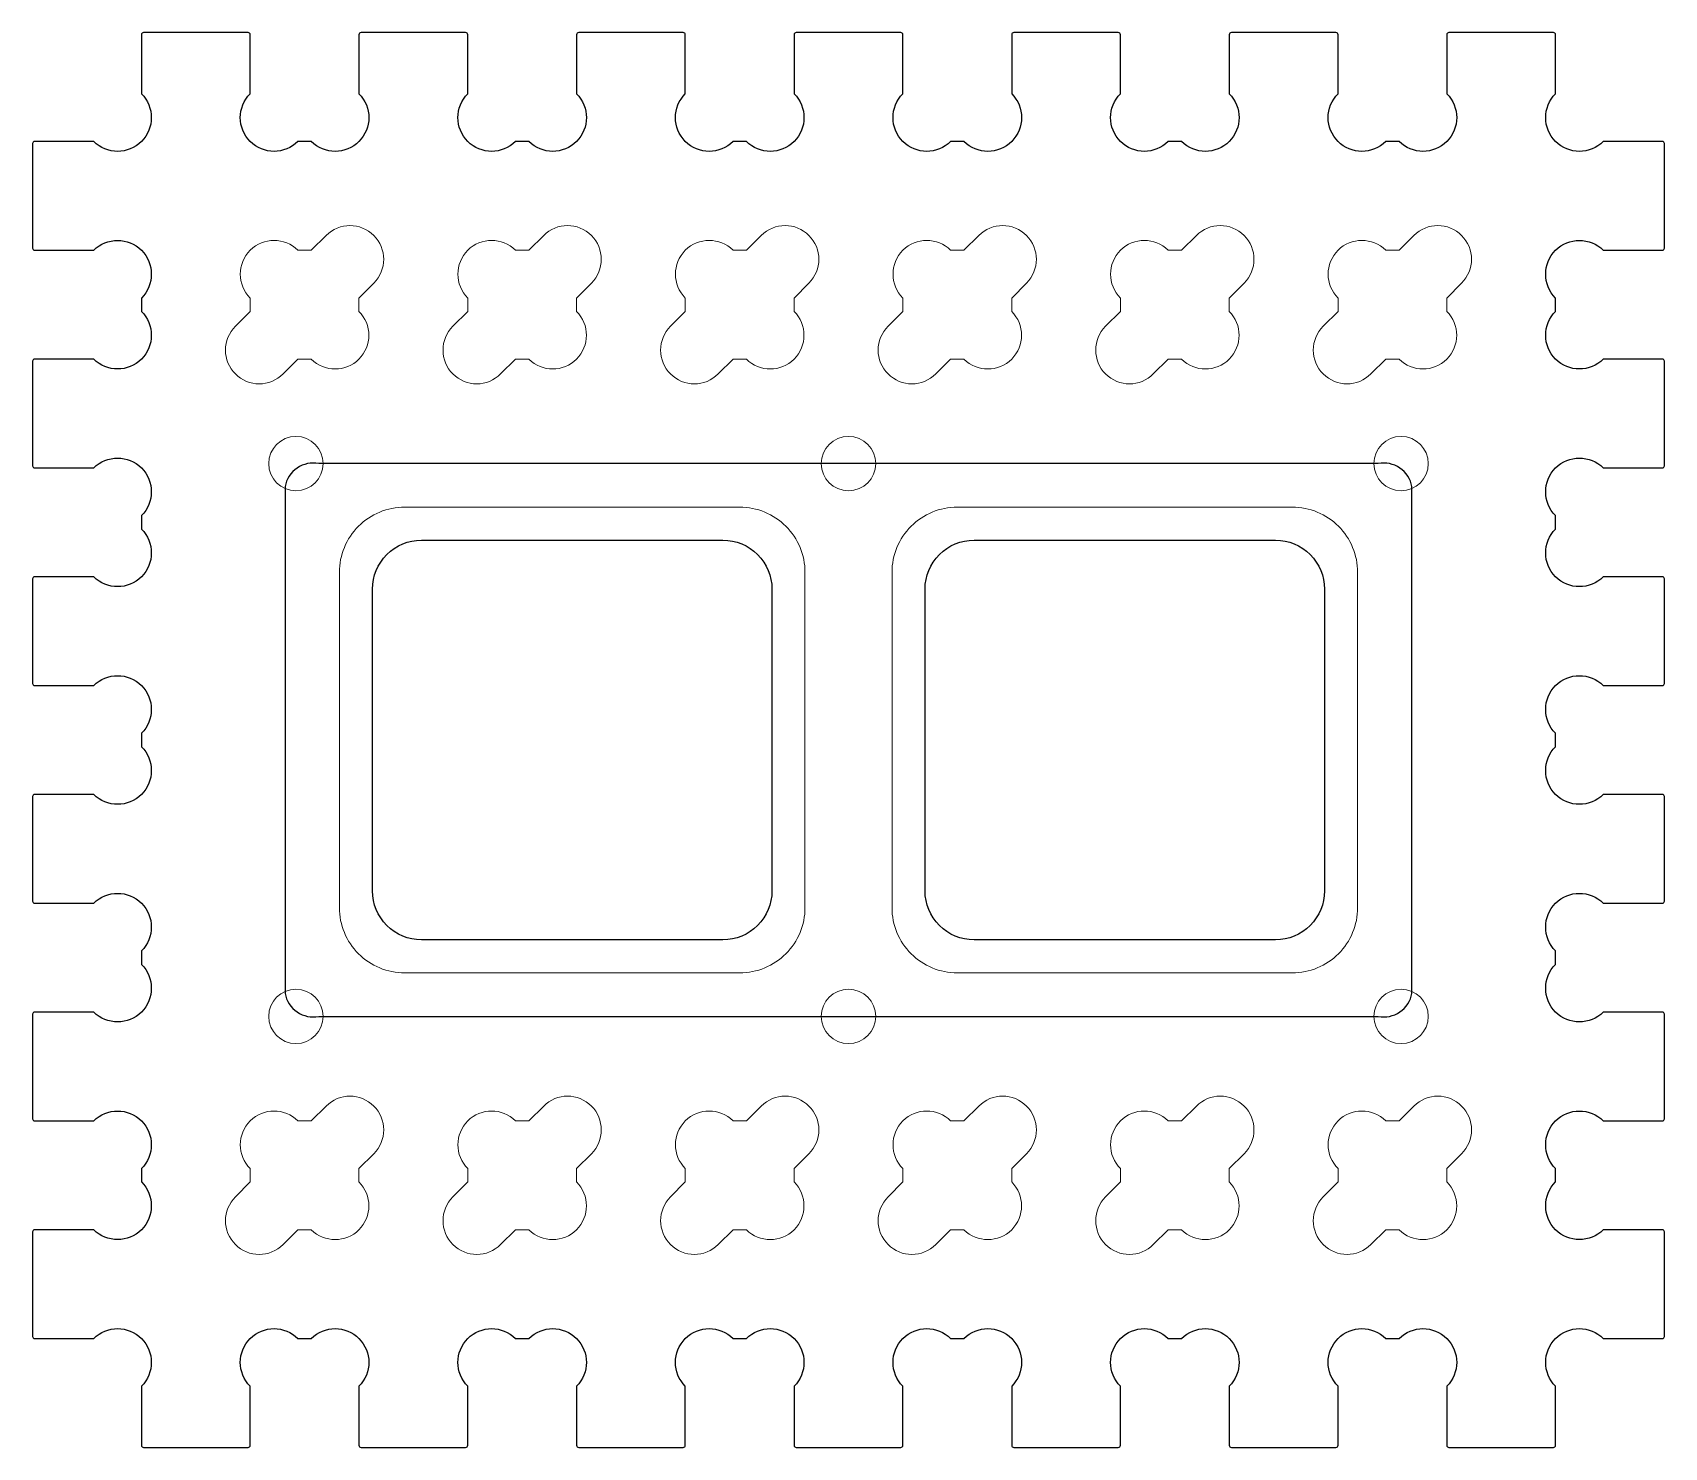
# Model space of a CAD drawing. Header units: millimetres. Extents: x -37.5 to 37.5, y -32.5 to 32.5.
import ezdxf

# ---------------------------------------------------------------- set-up
doc = ezdxf.new("R2010")
doc.units = ezdxf.units.MM
doc.layers.get('0').update_dxf_attribs({"lineweight": 25})
doc.layers.add('grav1.5mm', color=4, linetype='Continuous')
doc.layers.add('holes', color=1, linetype='Continuous', lineweight=0)

msp = doc.modelspace()

# ---------------------------------------------------------------- linework, layer by layer
at = {"flags": 128}
msp.add_lwpolyline([(-34.692, -22.5), (-37.4, -22.5, 0.414214), (-37.5, -22.6), (-37.5, -27.4, 0.414214), (-37.4, -27.5), (-34.692, -27.5, -1), (-32.5, -29.692), (-32.5, -32.4, 0.414214), (-32.4, -32.5), (-27.6, -32.5, 0.414214), (-27.5, -32.4), (-27.5, -29.692, -1), (-25.308, -27.5), (-24.692, -27.5, -1), (-22.5, -29.692), (-22.5, -32.4, 0.414214), (-22.4, -32.5), (-17.6, -32.5, 0.414214), (-17.5, -32.4), (-17.5, -29.692, -1), (-15.308, -27.5), (-14.692, -27.5, -1), (-12.5, -29.692), (-12.5, -32.4, 0.414214), (-12.4, -32.5), (-7.6, -32.5, 0.414214), (-7.5, -32.4), (-7.5, -29.692, -1), (-5.308, -27.5), (-4.692, -27.5, -1), (-2.5, -29.692), (-2.5, -32.4, 0.414214), (-2.4, -32.5), (2.4, -32.5, 0.414214), (2.5, -32.4), (2.5, -29.692, -1), (4.692, -27.5), (5.308, -27.5, -1), (7.5, -29.692), (7.5, -32.4, 0.414214), (7.6, -32.5), (12.4, -32.5, 0.414214), (12.5, -32.4), (12.5, -29.692, -1), (14.692, -27.5), (15.308, -27.5, -1), (17.5, -29.692), (17.5, -32.4, 0.414214), (17.6, -32.5), (22.4, -32.5, 0.414214), (22.5, -32.4), (22.5, -29.692, -1), (24.692, -27.5), (25.308, -27.5, -1), (27.5, -29.692), (27.5, -32.4, 0.414214), (27.6, -32.5), (32.4, -32.5, 0.414214), (32.5, -32.4), (32.5, -29.692, -1), (34.692, -27.5), (37.4, -27.5, 0.414214), (37.5, -27.4), (37.5, -22.6, 0.414214), (37.4, -22.5), (34.692, -22.5, -1), (32.5, -20.308), (32.5, -19.692, -1), (34.692, -17.5), (37.4, -17.5, 0.414214), (37.5, -17.4), (37.5, -12.6, 0.414214), (37.4, -12.5), (34.692, -12.5, -1), (32.5, -10.308), (32.5, -9.692, -1), (34.692, -7.5), (37.4, -7.5, 0.414214), (37.5, -7.4), (37.5, -2.6, 0.414214), (37.4, -2.5), (34.692, -2.5, -1), (32.5, -0.308), (32.5, 0.308, -1), (34.692, 2.5), (37.4, 2.5, 0.414214), (37.5, 2.6), (37.5, 7.4, 0.414214), (37.4, 7.5), (34.692, 7.5, -1), (32.5, 9.692), (32.5, 10.308, -1), (34.692, 12.5), (37.4, 12.5, 0.414214), (37.5, 12.6), (37.5, 17.4, 0.414214), (37.4, 17.5), (34.692, 17.5, -1), (32.5, 19.692), (32.5, 20.308, -1), (34.692, 22.5), (37.4, 22.5, 0.414214), (37.5, 22.6), (37.5, 27.4, 0.414214), (37.4, 27.5), (34.692, 27.5, -1), (32.5, 29.692), (32.5, 32.4, 0.414214), (32.4, 32.5), (27.6, 32.5, 0.414214), (27.5, 32.4), (27.5, 29.692, -1), (25.308, 27.5), (24.692, 27.5, -1), (22.5, 29.692), (22.5, 32.4, 0.414214), (22.4, 32.5), (17.6, 32.5, 0.414214), (17.5, 32.4), (17.5, 29.692, -1), (15.308, 27.5), (14.692, 27.5, -1), (12.5, 29.692), (12.5, 32.4, 0.414214), (12.4, 32.5), (7.6, 32.5, 0.414214), (7.5, 32.4), (7.5, 29.692, -1), (5.308, 27.5), (4.692, 27.5, -1), (2.5, 29.692), (2.5, 32.4, 0.414214), (2.4, 32.5), (-2.4, 32.5, 0.414214), (-2.5, 32.4), (-2.5, 29.692, -1), (-4.692, 27.5), (-5.308, 27.5, -1), (-7.5, 29.692), (-7.5, 32.4, 0.414214), (-7.6, 32.5), (-12.4, 32.5, 0.414214), (-12.5, 32.4), (-12.5, 29.692, -1), (-14.692, 27.5), (-15.308, 27.5, -1), (-17.5, 29.692), (-17.5, 32.4, 0.414214), (-17.6, 32.5), (-22.4, 32.5, 0.414214), (-22.5, 32.4), (-22.5, 29.692, -1), (-24.692, 27.5), (-25.308, 27.5, -1), (-27.5, 29.692), (-27.5, 32.4, 0.414214), (-27.6, 32.5), (-32.4, 32.5, 0.414214), (-32.5, 32.4), (-32.5, 29.692, -1), (-34.692, 27.5), (-37.4, 27.5, 0.414214), (-37.5, 27.4), (-37.5, 22.6, 0.414214), (-37.4, 22.5), (-34.692, 22.5, -1), (-32.5, 20.308), (-32.5, 19.692, -1), (-34.692, 17.5), (-37.4, 17.5, 0.414214), (-37.5, 17.4), (-37.5, 12.6, 0.414214), (-37.4, 12.5), (-34.692, 12.5, -1), (-32.5, 10.308), (-32.5, 9.692, -1), (-34.692, 7.5), (-37.4, 7.5, 0.414214), (-37.5, 7.4), (-37.5, 2.6, 0.414214), (-37.4, 2.5), (-34.692, 2.5, -1), (-32.5, 0.308), (-32.5, -0.308, -1), (-34.692, -2.5), (-37.4, -2.5, 0.414214), (-37.5, -2.6), (-37.5, -7.4, 0.414214), (-37.4, -7.5), (-34.692, -7.5, -1), (-32.5, -9.692), (-32.5, -10.308, -1), (-34.692, -12.5), (-37.4, -12.5, 0.414214), (-37.5, -12.6), (-37.5, -17.4, 0.414214), (-37.4, -17.5), (-34.692, -17.5, -1), (-32.5, -19.692), (-32.5, -20.308, -1), (-34.692, -22.5)], format="xyb", dxfattribs=at)
at = {"layer": 'grav1.5mm', "flags": 128}
for points in [[(-24.35, 12.7, 0.414214), (-25.9, 11.65), (-25.9, -11.65, 0.414214), (-24.35, -12.7), (24.35, -12.7, 0.414214), (25.9, -11.65), (25.9, 11.65, 0.414214), (24.35, 12.7), (-24.35, 12.7)], [(-21.88, 6.93, -0.414214), (-19.63, 9.18), (-5.77, 9.18, -0.414214), (-3.52, 6.93), (-3.52, -6.93, -0.414214), (-5.77, -9.18), (-19.63, -9.18, -0.414214), (-21.88, -6.93), (-21.88, 6.93)], [(3.52, 6.93, -0.414214), (5.77, 9.18), (19.63, 9.18, -0.414214), (21.88, 6.93), (21.88, -6.93, -0.414214), (19.63, -9.18), (5.77, -9.18, -0.414214), (3.52, -6.93), (3.52, 6.93)]]:
    msp.add_lwpolyline(points, format="xyb", dxfattribs=at)
at = {"layer": 'holes', "flags": 128}
for points in [[(-22.5, 20.308), (-21.818, 20.99, 1), (-24.01, 23.182), (-24.692, 22.5), (-25.308, 22.5, 1), (-27.5, 20.308), (-27.5, 19.692), (-28.182, 19.01, 1), (-25.99, 16.818), (-25.308, 17.5), (-24.692, 17.5, 1), (-22.5, 19.692), (-22.5, 20.308)], [(-12.5, 20.308), (-11.818, 20.99, 1), (-14.01, 23.182), (-14.692, 22.5), (-15.308, 22.5, 1), (-17.5, 20.308), (-17.5, 19.692), (-18.182, 19.01, 1), (-15.99, 16.818), (-15.308, 17.5), (-14.692, 17.5, 1), (-12.5, 19.692), (-12.5, 20.308)], [(-2.5, 20.308), (-1.818, 20.99, 1), (-4.01, 23.182), (-4.692, 22.5), (-5.308, 22.5, 1), (-7.5, 20.308), (-7.5, 19.692), (-8.182, 19.01, 1), (-5.99, 16.818), (-5.308, 17.5), (-4.692, 17.5, 1), (-2.5, 19.692), (-2.5, 20.308)], [(7.5, 20.308), (8.182, 20.99, 1), (5.99, 23.182), (5.308, 22.5), (4.692, 22.5, 1), (2.5, 20.308), (2.5, 19.692), (1.818, 19.01, 1), (4.01, 16.818), (4.692, 17.5), (5.308, 17.5, 1), (7.5, 19.692), (7.5, 20.308)], [(17.5, 20.308), (18.182, 20.99, 1), (15.99, 23.182), (15.308, 22.5), (14.692, 22.5, 1), (12.5, 20.308), (12.5, 19.692), (11.818, 19.01, 1), (14.01, 16.818), (14.692, 17.5), (15.308, 17.5, 1), (17.5, 19.692), (17.5, 20.308)], [(27.5, 20.308), (28.182, 20.99, 1), (25.99, 23.182), (25.308, 22.5), (24.692, 22.5, 1), (22.5, 20.308), (22.5, 19.692), (21.818, 19.01, 1), (24.01, 16.818), (24.692, 17.5), (25.308, 17.5, 1), (27.5, 19.692), (27.5, 20.308)], [(-22.5, -19.692), (-21.818, -19.01, 1), (-24.01, -16.818), (-24.692, -17.5), (-25.308, -17.5, 1), (-27.5, -19.692), (-27.5, -20.308), (-28.182, -20.99, 1), (-25.99, -23.182), (-25.308, -22.5), (-24.692, -22.5, 1), (-22.5, -20.308), (-22.5, -19.692)], [(-12.5, -19.692), (-11.818, -19.01, 1), (-14.01, -16.818), (-14.692, -17.5), (-15.308, -17.5, 1), (-17.5, -19.692), (-17.5, -20.308), (-18.182, -20.99, 1), (-15.99, -23.182), (-15.308, -22.5), (-14.692, -22.5, 1), (-12.5, -20.308), (-12.5, -19.692)], [(-2.5, -19.692), (-1.818, -19.01, 1), (-4.01, -16.818), (-4.692, -17.5), (-5.308, -17.5, 1), (-7.5, -19.692), (-7.5, -20.308), (-8.182, -20.99, 1), (-5.99, -23.182), (-5.308, -22.5), (-4.692, -22.5, 1), (-2.5, -20.308), (-2.5, -19.692)], [(7.5, -19.692), (8.182, -19.01, 1), (5.99, -16.818), (5.308, -17.5), (4.692, -17.5, 1), (2.5, -19.692), (2.5, -20.308), (1.818, -20.99, 1), (4.01, -23.182), (4.692, -22.5), (5.308, -22.5, 1), (7.5, -20.308), (7.5, -19.692)], [(17.5, -19.692), (18.182, -19.01, 1), (15.99, -16.818), (15.308, -17.5), (14.692, -17.5, 1), (12.5, -19.692), (12.5, -20.308), (11.818, -20.99, 1), (14.01, -23.182), (14.692, -22.5), (15.308, -22.5, 1), (17.5, -20.308), (17.5, -19.692)], [(27.5, -19.692), (28.182, -19.01, 1), (25.99, -16.818), (25.308, -17.5), (24.692, -17.5, 1), (22.5, -19.692), (22.5, -20.308), (21.818, -20.99, 1), (24.01, -23.182), (24.692, -22.5), (25.308, -22.5, 1), (27.5, -20.308), (27.5, -19.692)]]:
    msp.add_lwpolyline(points, format="xyb", dxfattribs=at)
at = {"layer": 'holes'}
for points in [[(-2, -7.7, -0.414214), (-5, -10.7), (-20.4, -10.7, -0.414214), (-23.4, -7.7), (-23.4, 7.7, -0.414214), (-20.4, 10.7), (-5, 10.7, -0.414214), (-2, 7.7), (-2, -7.7)], [(2, -7.7), (2, 7.7, -0.414214), (5, 10.7), (20.4, 10.7, -0.414214), (23.4, 7.7), (23.4, -7.7, -0.414214), (20.4, -10.7), (5, -10.7, -0.414214), (2, -7.7)]]:
    msp.add_lwpolyline(points, format="xyb", close=True, dxfattribs=at)
for centre in [(-25.4, 12.7), (0, 12.7), (25.4, 12.7), (-25.4, -12.7), (0, -12.7), (25.4, -12.7)]:
    msp.add_circle(centre, 1.25, dxfattribs=at)

doc.saveas('drawing.dxf')
